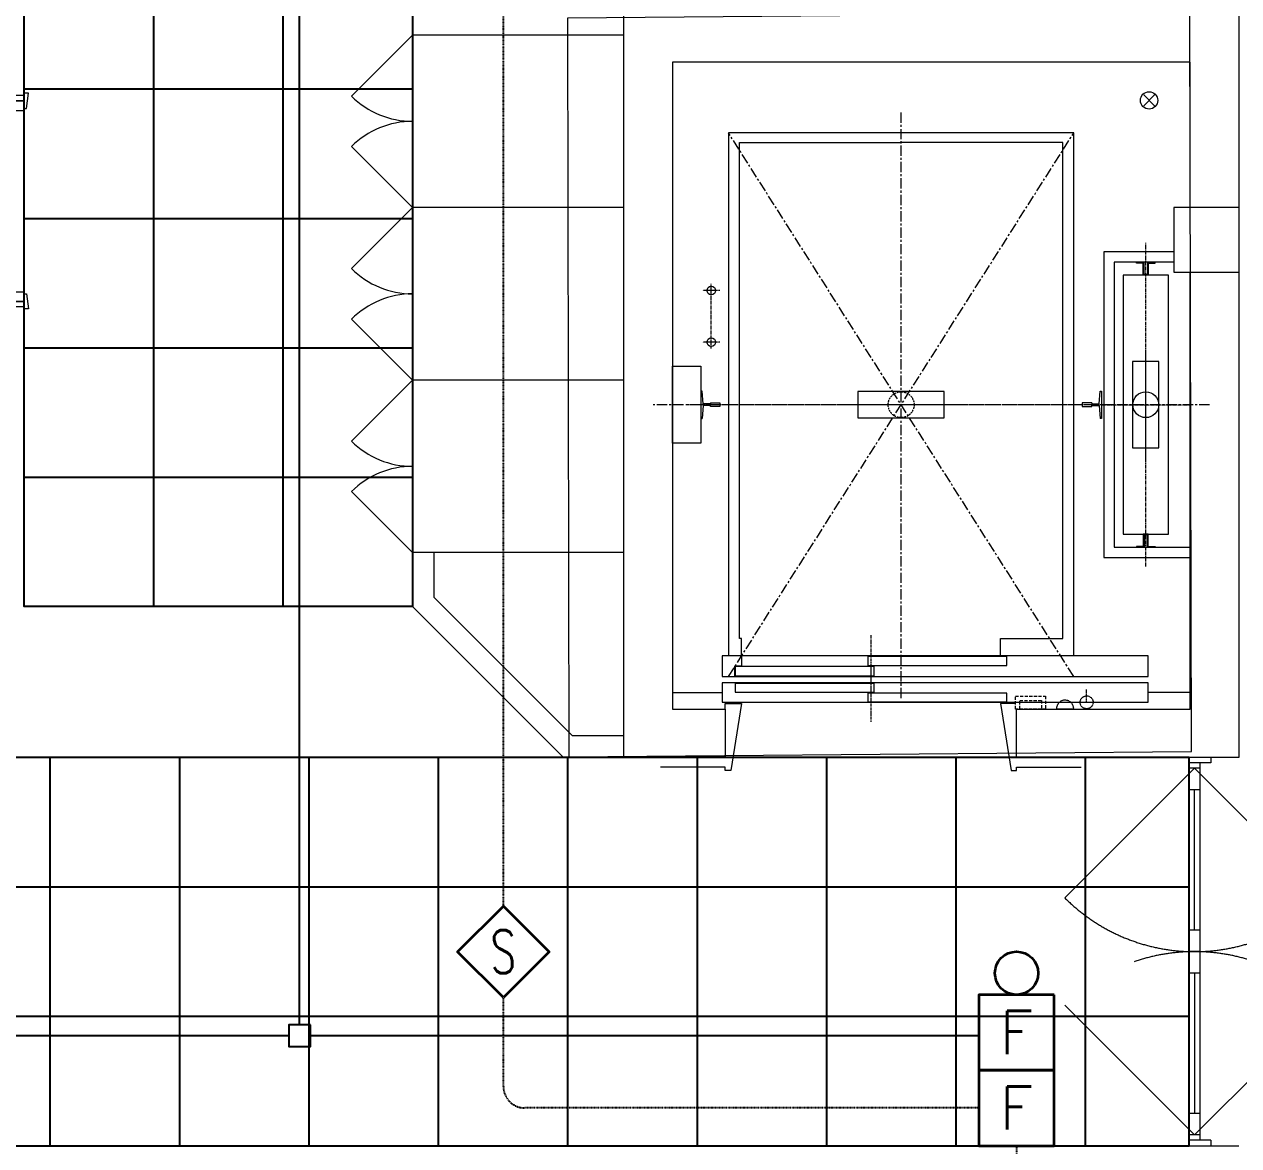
# Model space of a CAD drawing. Extents: x -12260 to 57327, y -29287 to 19916.
# Drawn here: x 43576 to 49206, y -2710 to 2490 of the extents above; entities that cross this region are included whole.
import ezdxf
from ezdxf.enums import TextEntityAlignment as Align

# ---------------------------------------------------------------- set-up
doc = ezdxf.new("R2010")
doc.units = 0
doc.header["$LTSCALE"] = 0.25
for name, pattern in [('01-First Floor$0$CENTERX2', [101.6, 63.5, -12.7, 12.7, -12.7]), ('01-First Floor$0$DASHED', [19.05, 12.7, -6.35]), ('01-First Floor$0$DASHED2', [9.525, 6.35, -3.175]), ('DASHDOT', [25.4, 12.7, -6.35, 0, -6.35])]:
    doc.linetypes.add(name, pattern=pattern)
for name, color, linetype, lineweight in [('01-First Floor$0$Aluminum', 251, 'Continuous', 5), ('01-First Floor$0$Axis', 251, '01-First Floor$0$CENTERX2', 5), ('01-First Floor$0$C-HYDR-CTCH', 251, 'Continuous', 5), ('01-First Floor$0$Cabin', 7, 'Continuous', 5), ('01-First Floor$0$LOADING', 253, 'Continuous', 5), ('01-First Floor$0$Notes', 1, 'Continuous', 5), ('01-First Floor$0$Structure', 251, 'Continuous', 5), ('01-First Floor$0$Tech', 169, '01-First Floor$0$DASHED2', 5), ('01-First Floor$0$Walls', 251, 'Continuous', 5), ('01-First Floor$0$Wooden Joinery', 251, 'Continuous', 5), ('E-LITE-CLNG-CNDT', 6, 'DASHDOT', 35), ('F-ALRM-CLNG @ 100', 33, 'Continuous', 35), ('F-ALRM-CLNG-CNDT', 51, 'DASHDOT', 25), ('F-ALRM-CNDT-SPLY', 43, 'POWER SUPPLY', 25), ('F-ALRM-WALL @ 100', 33, 'Continuous', 35)]:
    doc.layers.add(name, color=color, linetype=linetype, lineweight=lineweight)
doc.layers.add('01-First Floor$0$FALSE CEILING', color=251, linetype='Continuous')
doc.styles.add('DC_SIMPLEX', font='SIMPLEX.shx', dxfattribs={"width": 0.7})
doc.styles.get("Standard").update_dxf_attribs({"font": 'romans.shx'})
doc.linetypes.add('POWER SUPPLY', pattern='A,50.8,-4,["PS",Standard,S=4.5,R=0,X=0,Y=-2.25],-11', length=65.8)

# ---------------------------------------------------------------- blocks, each defined once
blk = doc.blocks.new('01-First Floor$0$A$C72370EFE')
at = {"layer": '01-First Floor$0$Wooden Joinery'}
for p, q in [((-0.01, -0.04), (-0.02, -0.04)), ((-0.01, -0.03), (-0.01, -0.07)), ((0, -0.03), (-0.01, -0.03)), ((0.04, -0.03), (0.05, -0.03)), ((0.05, -0.03), (0.05, -0.07)), ((0.05, -0.04), (0.06, -0.04)), ((-0.05, -0.07), (-0.05, -0.16)), ((-0.03, -0.07), (-0.03, -0.16)), ((-0.01, -0.06), (-0.02, -0.06)), ((0, -0.07), (-0.01, -0.07)), ((0.04, -0.07), (0.05, -0.07)), ((0.05, -0.06), (0.06, -0.06)), ((0.07, -0.07), (0.07, -0.16)), ((0.09, -0.07), (0.09, -0.16)), ((-0.01, -0.17), (-0.02, -0.17)), ((-0.01, -0.19), (-0.02, -0.19)), ((-0.01, -0.17), (-0.01, -0.19)), ((0.05, -0.17), (0.06, -0.17)), ((0.05, -0.17), (0.05, -0.19)), ((0.05, -0.19), (0.06, -0.19))]:
    blk.add_line(p, q, dxfattribs=at)
for centre, radius, start, end in [((-0.02, -0.07), 0.03, 90, 180), ((0.06, -0.07), 0.03, 0, 90), ((-0.02, -0.07), 0.01, 90, 180), ((0.06, -0.07), 0.01, 0, 90), ((-0.02, -0.16), 0.03, 180, 270), ((-0.02, -0.16), 0.01, 180, 270), ((0.06, -0.16), 0.01, 270, 0), ((0.06, -0.16), 0.03, 270, 0)]:
    blk.add_arc(centre, radius, start, end, dxfattribs=at)
blk = doc.blocks.new('01-First Floor$0$A$C5DAD61B4')
at = {"layer": '01-First Floor$0$Wooden Joinery'}
for points in [[(80, 959.1), (80, 969.1), (10, 979.1), (10, 959.1)], [(940, 959.1), (940, 969.1), (1010, 979.1), (1010, 959.1)], [(70, 859.1), (70, 849.1), (0, 839.1), (0, 859.1)], [(120, 859.1), (120, 0), (80, 0), (80, 859.1)], [(950, 859.1), (950, 849.1), (1020, 839.1), (1020, 859.1)]]:
    blk.add_lwpolyline(points, close=True, dxfattribs=at)
for points in [[(45, 859.1), (45, 959.1), (20, 959.1), (20, 859.1), (45, 859.1)], [(45, 859.1), (80, 859.1), (80, 899.1), (90, 899.1), (90, 959.1), (45, 959.1), (45, 859.1)], [(975, 859.1), (940, 859.1), (940, 899.1), (930, 899.1), (930, 959.1), (975, 959.1), (975, 859.1)], [(975, 859.1), (975, 959.1), (1000, 959.1), (1000, 859.1), (975, 859.1)]]:
    blk.add_lwpolyline(points, dxfattribs=at)
blk.add_arc((80, 859.1), 860, 272.666, 0, dxfattribs=at)
at = {"layer": '01-First Floor$0$Wooden Joinery', "xscale": 999.9999999998854, "yscale": 999.9999999998854, "zscale": 999.9999999998854, "rotation": 180}
blk.add_blockref('01-First Floor$0$A$C72370EFE', (120, 0), dxfattribs=at)
blk = doc.blocks.new('01-First Floor$0$T127-1_B')
at = {"layer": '01-First Floor$0$Cabin'}
for p, q in [((78, 4), (82, 63.5)), ((44.5, 8), (44.5, 4)), ((44.5, 4), (78, 4)), ((44.5, -8), (44.5, -4)), ((44.5, -4), (78, -4)), ((78, -4), (82, -63.5))]:
    blk.add_line(p, q, dxfattribs=at)
at = {"layer": '01-First Floor$0$Cabin', "ltscale": 5}
for points in [[(82, 63.5), (89, 63.5), (89, -63.5), (82, -63.5)], [(44.5, 8), (0, 8), (0, -8), (44.5, -8)]]:
    blk.add_lwpolyline(points, dxfattribs=at)
blk = doc.blocks.new('01-First Floor$0$T127-1_B__1680')
at = {"layer": '01-First Floor$0$Axis'}
blk.add_line((-990, 0), (990, 0), dxfattribs=at)
at = {"layer": '01-First Floor$0$Notes', "xscale": -1}
blk.add_blockref('01-First Floor$0$T127-1_B', (-840, 0), dxfattribs=at)
at = {"layer": '01-First Floor$0$Notes'}
blk.add_blockref('01-First Floor$0$T127-1_B', (840, 0), dxfattribs=at)
blk = doc.blocks.new('01-First Floor$0$JIS5K')
at = {"layer": '01-First Floor$0$Cabin'}
for p, q in [((60.2, 8), (60.2, 11.2)), ((60.2, -8), (60.2, -11.2))]:
    blk.add_line(p, q, dxfattribs=at)
at = {"layer": '01-First Floor$0$Cabin', "ltscale": 5}
for points in [[(57, 11.2), (0, 11.2), (0, -11.2), (57, -11.2)], [(60.2, 8), (3.2, 8), (3.2, -8), (60.2, -8)], [(57, 11.2), (57, 43.5), (60.2, 43.5), (60.2, 11.2)], [(57, -11.2), (57, -43.5), (60.2, -43.5), (60.2, -11.2)]]:
    blk.add_lwpolyline(points, dxfattribs=at)
blk = doc.blocks.new('01-First Floor$0$JIS5K__1200')
at = {"layer": '01-First Floor$0$Axis'}
blk.add_line((-750, 0), (750, 0), dxfattribs=at)
at = {"layer": '01-First Floor$0$Notes', "xscale": -1}
blk.add_blockref('01-First Floor$0$JIS5K', (-600, 0), dxfattribs=at)
at = {"layer": '01-First Floor$0$Notes'}
blk.add_blockref('01-First Floor$0$JIS5K', (600, 0), dxfattribs=at)
blk = doc.blocks.new('01-First Floor$0$对重支撑1')
at = {"layer": '01-First Floor$0$Cabin'}
blk.add_lwpolyline([(1060, 178), (929, 178), (929, -178), (1060, -178)], close=True, dxfattribs=at).dxf.unprotected_set("ltscale", 0)
blk = doc.blocks.new('01-First Floor$0$井道平面图轿厢1轿厢地坎')
at = {"layer": '01-First Floor$0$Axis', "ltscale": 0.864}
blk.add_lwpolyline([(0, 96), (0, -192)], dxfattribs=at)
at = {"layer": '01-First Floor$0$Cabin', "ltscale": 5}
for points in [[(690, 0), (690, -96), (-1285, -96), (-1285, 0)], [(15, -3), (15, -46), (-630, -46), (-630, -3)], [(630, -50), (630, -93), (-15, -93), (-15, -50)]]:
    blk.add_lwpolyline(points, close=True, dxfattribs=at)
at = {"layer": '01-First Floor$0$Cabin'}
for points in [[(600, 0), (600, -48)], [(600, -48), (633, -48)], [(633, -48), (633, -96)]]:
    blk.add_lwpolyline(points, dxfattribs=at)
blk = doc.blocks.new('01-First Floor$0$层门地坎1')
at = {"layer": '01-First Floor$0$Axis', "ltscale": 0.81}
blk.add_lwpolyline([(0, 90), (0, -180)], dxfattribs=at)
at = {"layer": '01-First Floor$0$Cabin', "ltscale": 5}
for points in [[(690, 0), (690, -90), (-1285, -90), (-1285, 0)], [(15, -47), (15, -87), (-630, -87), (-630, -47)], [(630, -3), (630, -43), (-15, -43), (-15, -3)]]:
    blk.add_lwpolyline(points, close=True, dxfattribs=at)
blk = doc.blocks.new('01-First Floor$0$ME19011A-P')
for p, q in [((-0.425, 0), (0.425, 0)), ((-0.425, 0), (-0.425, -0.015)), ((0.425, 0), (0.425, -0.015)), ((-0.425, -0.015), (0.425, -0.015)), ((-0.3675, -0.0198), (-0.2325, -0.0198)), ((-0.3675, -0.0198), (-0.3675, -0.0399)), ((-0.3675, -0.0399), (-0.2325, -0.0399)), ((-0.36, -0.015), (-0.36, -0.0198)), ((-0.24, -0.015), (-0.24, -0.0198)), ((-0.2325, -0.0198), (-0.2325, -0.0399)), ((-0.15, -0.015), (-0.15, -0.04)), ((-0.15, -0.025), (0, -0.025)), ((-0.15, -0.04), (-0.1187, -0.04)), ((-0.0887, -0.04), (-0.0637, -0.04)), ((-0.0606, -0.0371), (-0.0787, -0.0432)), ((-0.0787, -0.0432), (-0.077, -0.0497)), ((-0.0582, -0.046), (-0.077, -0.0497)), ((-0.0402, -0.0312), (-0.0496, -0.0337)), ((-0.047, -0.0434), (-0.0376, -0.0409)), ((-0.0376, -0.0409), (-0.0402, -0.0312)), ((-0.0379, -0.04), (0, -0.04)), ((0, -0.015), (0, -0.04)), ((0.1, -0.015), (0.1, -0.045)), ((0.1, -0.035), (0.2, -0.035)), ((0.1, -0.045), (0.2, -0.045)), ((0.2, -0.045), (0.2, -0.015)), ((0.2818, -0.015), (0.2484, -0.015)), ((0.2484, -0.0243), (0.2484, -0.015)), ((0.2818, -0.0243), (0.2484, -0.0243)), ((0.2818, -0.0243), (0.2818, -0.015)), ((0.3211, -0.015), (0.2877, -0.015)), ((0.2877, -0.015), (0.2877, -0.0531)), ((0.3211, -0.0243), (0.2877, -0.0243)), ((0.2877, -0.0531), (0.3211, -0.0531)), ((0.3211, -0.0531), (0.3211, -0.015)), ((0.3623, -0.015), (0.3289, -0.015)), ((0.3289, -0.015), (0.3289, -0.0531)), ((0.3623, -0.0243), (0.3289, -0.0243)), ((0.3289, -0.0531), (0.3623, -0.0531)), ((0.3623, -0.0531), (0.3623, -0.015)), ((0.3682, -0.0243), (0.3682, -0.015)), ((0.3682, -0.015), (0.4016, -0.015)), ((0.3682, -0.0243), (0.4016, -0.0243)), ((0.4016, -0.0243), (0.4016, -0.015))]:
    blk.add_line(p, q)
blk.add_lwpolyline([(-0.1187, -0.0482), (-0.0887, -0.0482), (-0.0887, -0.0382), (-0.1187, -0.0382)], close=True)
at = {"color": 8, "const_width": 0.000601}
for points in [[(0.3044, -0.0531, -0.184574), (0.2977, -0.0636, -1.44364), (0.2961, -0.0581, -0.837915), (0.2969, -0.0664, -0.30536), (0.2839, -0.062, -1.584726), (0.2894, -0.0609, -0.253153), (0.2827, -0.0684, -0.874198), (0.2775, -0.0585, -0.915253), (0.2791, -0.0658, -0.223821), (0.2683, -0.0644, -1.703343), (0.272, -0.0597, -0.588962), (0.2621, -0.068, -0.717795), (0.2625, -0.0581, -0.983104), (0.2645, -0.0644, -0.326362), (0.2534, -0.0609, -0.758716), (0.2609, -0.0514, -0.906186), (0.2593, -0.0565, -0.189488), (0.2526, -0.0522, -0.7948), (0.2613, -0.0423, -1.223996), (0.2574, -0.047, -0.072149), (0.2534, -0.0403, -0.645886), (0.2609, -0.0324, -1.366917), (0.2574, -0.0371, -0.078415), (0.2542, -0.0308, -0.723006), (0.2613, -0.0256, -1.105484), (0.2582, -0.0292, -0.221197), (0.2566, -0.0243, -0.221197)], [(0.3456, -0.0531, 0.184574), (0.3523, -0.0636, 1.44364), (0.3539, -0.0581, 0.837915), (0.3531, -0.0664, 0.30536), (0.3661, -0.062, 1.584726), (0.3606, -0.0609, 0.253153), (0.3673, -0.0684, 0.874198), (0.3725, -0.0585, 0.915253), (0.3709, -0.0658, 0.223821), (0.3817, -0.0644, 1.703343), (0.378, -0.0597, 0.588962), (0.3879, -0.068, 0.717795), (0.3875, -0.0581, 0.983104), (0.3855, -0.0644, 0.326362), (0.3966, -0.0609, 0.758716), (0.3891, -0.0514, 0.906186), (0.3907, -0.0565, 0.189488), (0.3974, -0.0522, 0.7948), (0.3887, -0.0423, 1.223996), (0.3926, -0.047, 0.072149), (0.3966, -0.0403, 0.645886), (0.3891, -0.0324, 1.366917), (0.3926, -0.0371, 0.078415), (0.3958, -0.0308, 0.723006), (0.3887, -0.0256, 1.105484), (0.3918, -0.0292, 0.221197), (0.3934, -0.0243, 0.221197)]]:
    blk.add_lwpolyline(points, format="xyb", dxfattribs=at)
blk.add_circle((-0.0537, -0.04), 0.0075)
for centre, radius, start, end in [((-0.1037, -0.04), 0.01, 10.4593, 169.5407), ((-0.1037, -0.04), 0.0075, 14.0075, 165.9925), ((-0.0537, -0.04), 0.01, 45, 180)]:
    blk.add_arc(centre, radius, start, end)
blk = doc.blocks.new('01-First Floor$0$M.44.57.64')
at = {"layer": '01-First Floor$0$LOADING', "xscale": 1000.000000000002, "yscale": 1000.000000000002, "zscale": 1000.000000000002, "rotation": 225.9999036123427}
blk.add_blockref('01-First Floor$0$ME19011A-P', (-80806.9, 16720.7), dxfattribs=at)
blk = doc.blocks.new('01-First Floor')
at = {"layer": '01-First Floor$0$Aluminum'}
for p, q in [((48976, -2710), (48976, -910)), ((49076, -935), (48976, -935)), ((49026, -935), (49026, -2685)), ((49076, -910), (49076, -935)), ((49026, -960), (48976, -960)), ((49026, -1060), (48976, -1060)), ((49001, -1710), (49001, -1060)), ((49026, -1710), (48976, -1710)), ((49026, -1810), (48976, -1810)), ((49026, -1910), (48976, -1910)), ((49001, -1910), (49001, -2560)), ((49026, -2560), (48976, -2560)), ((49026, -2660), (48976, -2660)), ((49076, -2685), (48976, -2685)), ((49076, -2685), (49076, -2710))]:
    blk.add_line(p, q, dxfattribs=at)
at = {"layer": '01-First Floor$0$Aluminum', "linetype": '01-First Floor$0$DASHED', "ltscale": 300}
for p, q in [((49001, -960), (48400, -1561)), ((49001, -960), (49602, -1561)), ((49001, -2660), (48400, -2059)), ((49001, -2660), (49602, -2059))]:
    blk.add_line(p, q, dxfattribs=at)
for centre, start, end in [((49001, -960), 225, 315), ((49001, -2660), 45, 135)]:
    blk.add_arc(centre, 850, start, end, dxfattribs=at)
at = {"layer": '01-First Floor$0$Axis'}
blk.add_line((48570, 726), (48980, 726), dxfattribs=at)
at = {"layer": '01-First Floor$0$Axis', "ltscale": 3}
for points in [[(47641, -634), (47641, 2086)], [(48441, -534), (46841, 1986)], [(46841, -534), (48441, 1986)], [(49071, 726), (46491, 726)]]:
    blk.add_lwpolyline(points, dxfattribs=at)
at = {"layer": '01-First Floor$0$Axis', "ltscale": 0.24}
for points in [[(46801, 1256), (46721, 1256)], [(46801, 1016), (46721, 1016)]]:
    blk.add_lwpolyline(points, dxfattribs=at)
at = {"layer": '01-First Floor$0$Axis', "ltscale": 0.9}
blk.add_lwpolyline([(46761, 986), (46761, 1286)], dxfattribs=at)
at = {"layer": '01-First Floor$0$Axis', "ltscale": 1.5}
blk.add_lwpolyline([(47891, 726), (47391, 726)], dxfattribs=at)
at = {"layer": '01-First Floor$0$C-HYDR-CTCH', "elevation": 0, "flags": 128}
blk.add_lwpolyline([(46093.6, 2518.7), (46101.2, -906.2), (48987.5, -882.3), (48979.9, 2542.5), (46093.6, 2518.7)], dxfattribs=at)
at = {"layer": '01-First Floor$0$Cabin'}
for points in [[(48441, 1986), (46841, 1986)], [(46841, 1986), (46841, -438)], [(48441, 1986), (46841, 1986)], [(46841, 1986), (46841, -438)], [(48441, -438), (48441, 1986)], [(48441, -438), (48441, 1986)], [(46891, -358), (46891, 1942)], [(46891, 1942), (47641, 1942)], [(48391, 1942), (47641, 1942)], [(48391, -358), (48391, 1942)], [(48775, 476), (48775, 976)], [(46901, -358), (46891, -358)], [(46901, -438), (46901, -358)], [(48101, -438), (48101, -358)], [(48101, -358), (48391, -358)], [(46841, -438), (46811, -438)], [(46811, -438), (46811, -534)], [(46841, -438), (46811, -438)], [(46811, -438), (46811, -534)], [(48786, -438), (48441, -438)], [(48786, -438), (48441, -438)], [(48786, -534), (48786, -438)], [(48786, -534), (48786, -438)], [(46811, -534), (48786, -534)], [(46811, -534), (48786, -534)], [(46581, -609), (46811, -609)], [(48981, -609), (48786, -609)], [(46826, -685), (46826, -685), (46826, -660), (46901, -660), (46851, -970), (46826, -970), (46826, -955), (46526, -955)], [(48171, -660), (48101, -660), (48151, -970), (48176, -970), (48176, -955), (48476, -955)]]:
    blk.add_lwpolyline(points, dxfattribs=at)
at = {"layer": '01-First Floor$0$Cabin', "ltscale": 5}
for points in [[(48906, 1434.2), (48581, 1434.2), (48581, 17.8), (48981, 17.8)], [(48906, 1386.2), (48629, 1386.2), (48629, 65.8), (48981, 65.8)]]:
    blk.add_lwpolyline(points, dxfattribs=at)
blk.add_lwpolyline([(48880, 1326), (48670, 1326), (48670, 126), (48880, 126)], close=True, dxfattribs=at)
at = {"layer": '01-First Floor$0$Cabin'}
blk.add_lwpolyline([(48836, 926), (48714, 926), (48714, 526), (48836, 526)], close=True, dxfattribs=at)
at = {"layer": '01-First Floor$0$Cabin', "ltscale": 50}
blk.add_lwpolyline([(47441, 787), (47441, 665), (47841, 665), (47841, 787)], close=True, dxfattribs=at)
at = {"layer": '01-First Floor$0$Cabin'}
for centre, radius in [((46761, 1256), 20), ((46761, 1016), 20), ((48775, 726), 60)]:
    blk.add_circle(centre, radius, dxfattribs=at)
at = {"layer": '01-First Floor$0$FALSE CEILING', "linetype": 'Continuous'}
for p, q in [((44176, -210), (44176, 8610)), ((44776, -210), (44776, 8610)), ((43576, 2190), (45376, 2190)), ((43576, 1590), (45376, 1590)), ((43576, 990), (45376, 990)), ((43576, 390), (45376, 390)), ((43696.4, -2710), (43696.4, -910)), ((44296.4, -2710), (44296.4, -910)), ((44896.4, -2710), (44896.4, -910)), ((45496.4, -2710), (45496.4, -910)), ((46096.4, -2710), (46096.4, -910)), ((46696.4, -2710), (46696.4, -910)), ((47296.4, -2710), (47296.4, -910)), ((47896.4, -2710), (47896.4, -910)), ((48496.4, -2710), (48496.4, -910)), ((8296.4, -1510), (48976, -1510)), ((8296.4, -2110), (48976, -2110))]:
    blk.add_line(p, q, dxfattribs=at)
at = {"layer": '01-First Floor$0$FALSE CEILING'}
blk.add_lwpolyline([(45376, -210), (43576, -210), (43576, 8610), (45376, 8610)], close=True, dxfattribs=at)
blk.add_lwpolyline([(48976, -910), (8296.4, -910), (8296.4, -2710), (48976, -2710), (48976, -910)], dxfattribs=at)
at = {"layer": '01-First Floor$0$Notes'}
for p, q in [((48815.5, 2162.1), (48765.5, 2112.1)), ((48815.5, 2112.1), (48765.5, 2162.1))]:
    blk.add_line(p, q, dxfattribs=at)
blk.add_circle((48790.5, 2137.1), 40, dxfattribs=at)
at = {"layer": '01-First Floor$0$Structure'}
blk.add_line((48906, 1640), (48906, 1340), dxfattribs=at)
for points in [[(48981, 1640), (48981, 2315), (46581, 2315), (46581, -685), (46826, -685), (46826, -910), (46356, -910), (46356, 2540), (49206, 2540), (49206, -910), (48176, -910)], [(49206, 1640), (48906, 1640)], [(48176, -910), (48176, -685), (48981, -685), (48981, 1340)], [(48906, 1340), (49206, 1340)]]:
    blk.add_lwpolyline(points, dxfattribs=at)
at = {"layer": '01-First Floor$0$Tech', "ltscale": 0.36}
blk.add_lwpolyline([(48501, -654), (48501, -594)], dxfattribs=at)
at = {"layer": '01-First Floor$0$Tech', "ltscale": 9}
for points in [[(48171, -625), (48311, -625), (48311, -685), (48171, -685)], [(48191, -645), (48291, -645), (48291, -685), (48191, -685)]]:
    blk.add_lwpolyline(points, close=True, dxfattribs=at)
at = {"layer": '01-First Floor$0$Tech', "ltscale": 0.48}
blk.add_lwpolyline([(48361, -684), (48441, -684)], dxfattribs=at)
at = {"layer": '01-First Floor$0$Tech', "ltscale": 5}
blk.add_circle((47641, 726), 60, dxfattribs=at)
at = {"layer": '01-First Floor$0$Tech'}
blk.add_circle((48501, -654), 30, dxfattribs=at)
blk.add_arc((48401, -684), 40, 0, 180, dxfattribs=at)
at = {"layer": '01-First Floor$0$Walls'}
for p, q in [((45376, 2440), (45376, 4355)), ((46356, 2440), (45376, 2440)), ((45376, -210), (45376, 40)), ((45476, 40), (45376, 40)), ((45476, -168.6), (45476, 40)), ((45476, -168.6), (46117.4, -810)), ((45376, -210), (46076, -910)), ((46356, -810), (46117.4, -810)), ((46356, -910), (46076, -910)), ((44676, -2710), (49206, -2710))]:
    blk.add_line(p, q, dxfattribs=at)
at = {"layer": '01-First Floor$0$Wooden Joinery'}
for p, q in [((45093.2, 2157.2), (45376, 2440)), ((45376, 2440), (45376, 40)), ((45093.2, 1922.8), (45376, 1640)), ((45093.2, 1357.2), (45376, 1640)), ((46356, 1640), (45376, 1640)), ((45093.2, 1122.8), (45376, 840)), ((45093.2, 557.2), (45376, 840)), ((46356, 840), (45376, 840)), ((45093.2, 322.8), (45376, 40)), ((46356, 40), (45476, 40))]:
    blk.add_line(p, q, dxfattribs=at)
for centre, start, end in [((45376, 2440), 225, 270), ((45376, 1640), 90, 135), ((45376, 1640), 225, 270), ((45376, 840), 90, 135), ((45376, 840), 225, 270), ((45376, 40), 90, 135)]:
    blk.add_arc(centre, 400, start, end, dxfattribs=at)
at = {"layer": '01-First Floor$0$LOADING', "xscale": -1, "rotation": 45.9999036123427}
blk.add_blockref('01-First Floor$0$M.44.57.64', (4074.6, -67202.7, -0.1), dxfattribs=at)
at = {"layer": '01-First Floor$0$Notes', "xscale": -1, "rotation": 270.0000015352345}
blk.add_blockref('01-First Floor$0$JIS5K__1200', (48775, 726), dxfattribs=at)
at = {"layer": '01-First Floor$0$Notes', "yscale": -1, "rotation": 180}
for name in ['01-First Floor$0$对重支撑1', '01-First Floor$0$T127-1_B__1680']:
    blk.add_blockref(name, (47641, 726), dxfattribs=at)
at = {"layer": '01-First Floor$0$Notes', "xscale": -1}
for name, p in [('01-First Floor$0$井道平面图轿厢1轿厢地坎', (47501, -438)), ('01-First Floor$0$层门地坎1', (47501, -564))]:
    blk.add_blockref(name, p, dxfattribs=at)
at = {"layer": '01-First Floor$0$Wooden Joinery', "rotation": 270}
blk.add_blockref('01-First Floor$0$A$C5DAD61B4', (42616.9, 2180), dxfattribs=at)
blk = doc.blocks.new('A$C5CF53093')
blk.add_lwpolyline([(0, -212.1), (-212.1, 0), (0, 212.1), (212.1, 0)], close=True)
blk = doc.blocks.new('*U50')
at = {"xscale": 0.01, "yscale": 0.01, "zscale": 0.01}
blk.add_blockref('A$C5CF53093', (0.007, -0.007), dxfattribs=at)
at = {"color": 6, "style": 'DC_SIMPLEX', "width": 0.7, "flags": 8}
blk.add_attdef('TYPE', text='', height=2, rotation=360, dxfattribs=at).set_placement((0, 0), align=Align.MIDDLE_CENTER)
blk = doc.blocks.new('DC_FA-WL-BreakGlass')
blk.add_lwpolyline([(1.75, 3.5), (-1.75, 3.5), (-1.75, 0), (1.75, 0)], close=True)
at = {"color": 6, "style": 'DC_SIMPLEX'}
blk.add_text('F', height=2, dxfattribs=at).set_placement((0, 1.75), align=Align.MIDDLE_CENTER)
blk = doc.blocks.new('*U83')
blk.add_lwpolyline([(1.75, 3.5), (-1.75, 3.5), (-1.75, 0), (1.75, 0)], close=True)
blk.add_circle((0, 4.5), 1)
at = {"color": 6, "style": 'DC_SIMPLEX'}
blk.add_text('F', height=2, dxfattribs=at).set_placement((0, 1.75), align=Align.MIDDLE_CENTER)

msp = doc.modelspace()

# ---------------------------------------------------------------- linework, layer by layer
at = {"layer": 'F-ALRM-CLNG-CNDT'}
for points in [[(45797.1, -1598.6), (45797.1, 3939.3, -0.414214), (45897.1, 4039.3), (47364.6, 4039.3)], [(48001, -2535), (45897.1, -2535, -0.414214), (45797.1, -2435), (45797.1, -2022.8)]]:
    msp.add_lwpolyline(points, format="xyb", dxfattribs=at)
msp.add_lwpolyline([(48176, -2710), (48176, -4524.4)], dxfattribs=at)
at = {"layer": 'F-ALRM-CNDT-SPLY'}
for points in [[(44851, 8015), (44851, -2150.2)], [(44902.1, -2150.2), (44802.1, -2150.2), (44802.1, -2250.2), (44902.1, -2250.2), (44902.1, -2150.2)], [(44802.1, -2200.2), (20463.5, -2200.2), (20296.4, -2260)], [(48001, -2200.2), (44896.4, -2200.2)]]:
    msp.add_lwpolyline(points, dxfattribs=at)

# ---------------------------------------------------------------- block references
at = {"layer": 'E-LITE-CLNG-CNDT'}
msp.add_blockref('01-First Floor', (0, 0), dxfattribs=at)
at = {"layer": 'F-ALRM-CLNG @ 100', "xscale": 100, "yscale": 100, "zscale": 100}
msp.add_blockref('*U50', (45796.4, -1810, 0), dxfattribs=at).add_auto_attribs({'TYPE': 'S'})
at = {"layer": 'F-ALRM-WALL @ 100', "xscale": 100, "yscale": 100, "zscale": 100}
for name, p in [('*U83', (48176, -2360)), ('DC_FA-WL-BreakGlass', (48176, -2710))]:
    msp.add_blockref(name, p, dxfattribs=at)

doc.saveas('drawing.dxf')
